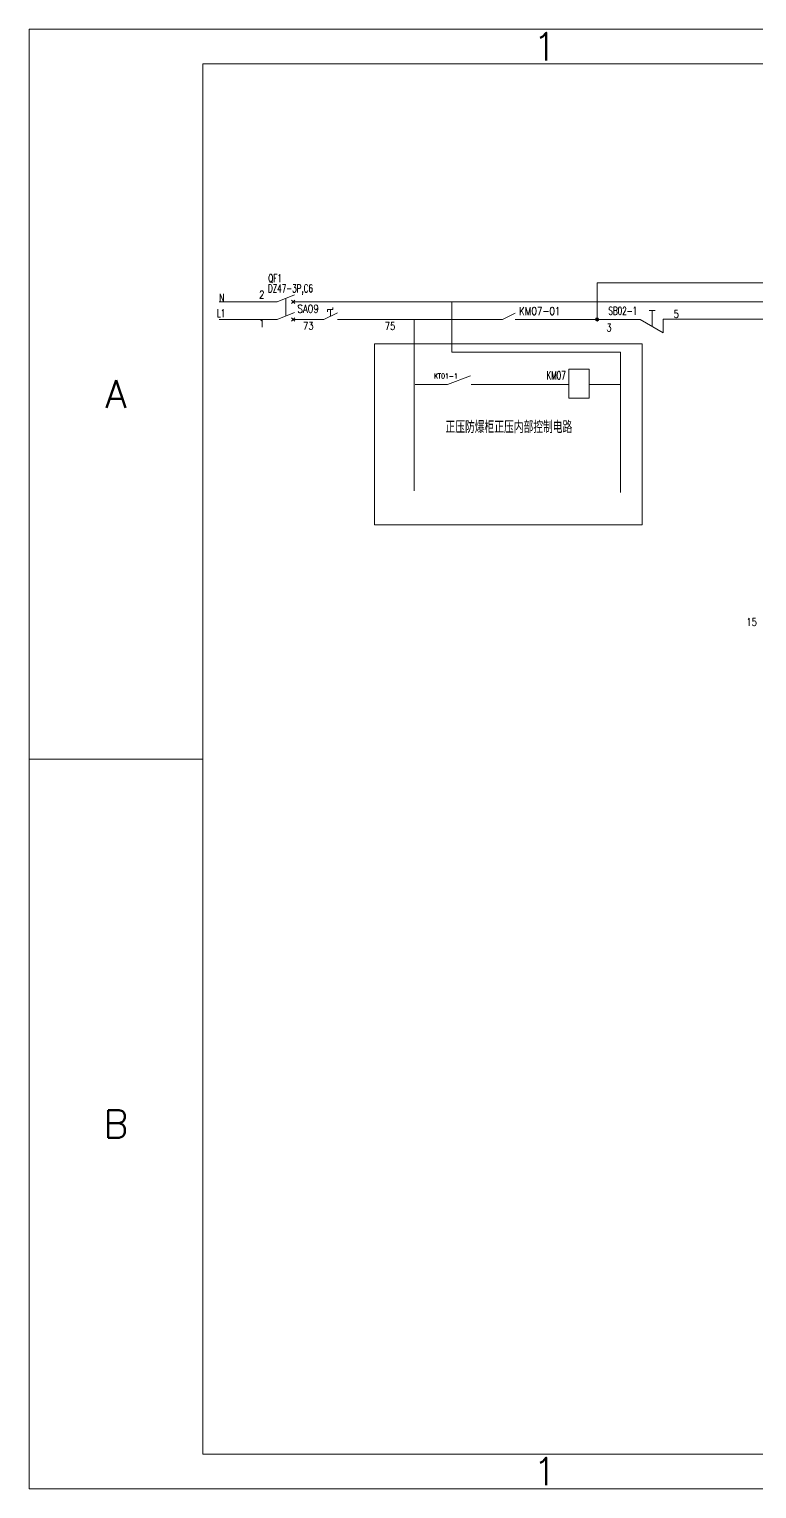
# Model space of a CAD drawing. Extents: x 203679 to 214036, y 136691 to 148845.
# Drawn here: x 209161 to 210880, y 145397 to 148845 of the extents above; entities that cross this region are included whole.
import ezdxf
from ezdxf.enums import TextEntityAlignment as Align

# ---------------------------------------------------------------- set-up
doc = ezdxf.new("R2010")
doc.units = 0
doc.header["$LTSCALE"] = 10
doc.layers.get('0').update_dxf_attribs({"linetype": 'CONTINUOUS'})
for name, color, linetype in [('1轮廓实线层', 7, 'CONTINUOUS'), ('2细线层', 4, 'CONTINUOUS'), ('6文字层', 3, 'CONTINUOUS')]:
    doc.layers.add(name, color=color, linetype=linetype)
doc.layers.add('′ÖêμÏß', color=7, linetype='CONTINUOUS', lineweight=50)
doc.styles.add('PC_TEXTSTYLE', font='romans.shx', dxfattribs={"width": 0.8, "bigfont": 'hzfs.shx'})

msp = doc.modelspace()

# ---------------------------------------------------------------- hatches: boundary and pattern name
at = {"layer": '1轮廓实线层', "linetype": 'ByBlock', "lineweight": 13}
msp.add_hatch(color=0, dxfattribs=at).paths.add_polyline_path([(210506.2, 148159), (210506.15, 148159.6), (210506.01, 148160.2), (210505.77, 148160.76), (210505.45, 148161.28), (210505.06, 148161.75), (210504.59, 148162.14), (210504.07, 148162.46), (210503.51, 148162.69), (210502.92, 148162.84), (210502.31, 148162.88), (210501.7, 148162.84), (210501.11, 148162.69), (210500.54, 148162.46), (210500.02, 148162.14), (210499.56, 148161.75), (210499.16, 148161.28), (210498.85, 148160.76), (210498.61, 148160.2), (210498.47, 148159.6), (210498.42, 148159), (210498.47, 148158.39), (210498.61, 148157.79), (210498.85, 148157.23), (210499.16, 148156.71), (210499.56, 148156.25), (210500.02, 148155.85), (210500.54, 148155.53), (210501.11, 148155.3), (210501.7, 148155.16), (210502.31, 148155.11), (210502.92, 148155.16), (210503.51, 148155.3), (210504.07, 148155.53), (210504.59, 148155.85), (210505.06, 148156.25), (210505.45, 148156.71), (210505.77, 148157.23), (210506.01, 148157.79), (210506.15, 148158.39)], flags=0)
msp.add_hatch(color=0, dxfattribs=at).paths.add_polyline_path([(210506.2, 148159), (210506.15, 148159.6), (210506.01, 148160.2), (210505.77, 148160.76), (210505.45, 148161.28), (210505.06, 148161.75), (210504.59, 148162.14), (210504.07, 148162.46), (210503.51, 148162.69), (210502.92, 148162.84), (210502.31, 148162.88), (210501.7, 148162.84), (210501.11, 148162.69), (210500.54, 148162.46), (210500.02, 148162.14), (210499.56, 148161.75), (210499.16, 148161.28), (210498.85, 148160.76), (210498.61, 148160.2), (210498.47, 148159.6), (210498.42, 148159), (210498.47, 148158.39), (210498.61, 148157.79), (210498.85, 148157.23), (210499.16, 148156.71), (210499.56, 148156.25), (210500.02, 148155.85), (210500.54, 148155.53), (210501.11, 148155.3), (210501.7, 148155.16), (210502.31, 148155.11), (210502.92, 148155.16), (210503.51, 148155.3), (210504.07, 148155.53), (210504.59, 148155.85), (210505.06, 148156.25), (210505.45, 148156.71), (210505.77, 148157.23), (210506.01, 148157.79), (210506.15, 148158.39)], flags=0)

# ---------------------------------------------------------------- linework, layer by layer
at = {"color": 0, "linetype": 'ByBlock', "lineweight": 13}
for p, q in [((210502.31, 148159), (210502.31, 148245.63)), ((210502.31, 148245.63), (213236.96, 148245.63)), ((209766.94, 148209.06), (209766.94, 148167.33)), ((209780.54, 148204.73), (209788.45, 148196.83)), ((209788.45, 148204.73), (209780.54, 148196.83)), ((209746.5, 148200.81), (209609.66, 148200.81)), ((209784.5, 148200.78), (210282.73, 148200.79)), ((209856.67, 148159.06), (209888.98, 148174.71)), ((209878.15, 148182.48), (209865.25, 148182.48)), ((209865.25, 148182.48), (209865.25, 148177.21)), ((209872.14, 148182.48), (209872.14, 148166.29)), ((209878.15, 148182.48), (209878.15, 148187.25)), ((210158.75, 148200.32), (210158.75, 148081.5)), ((210279.13, 148159.06), (210308.64, 148174.16)), ((210282.73, 148200.79), (210959.96, 148200.79)), ((210625.37, 148180.1), (210639.88, 148180.1)), ((210632.75, 148143.15), (210632.75, 148179.74)), ((209746.5, 148159.08), (209609.66, 148159.08)), ((209780.57, 148163.01), (209788.47, 148155.1)), ((209788.47, 148163.01), (209780.57, 148155.1)), ((209784.52, 148159.06), (209856.67, 148159.06)), ((209888.98, 148159.06), (210279.13, 148159.06)), ((210070.41, 148159.58), (210070.41, 147753.91)), ((210308.64, 148158.72), (210604.42, 148158.72)), ((211999.54, 148159.09), (210658.79, 148159.43)), ((210158.75, 148081.5), (210557.96, 148081.5)), ((210557.96, 148081.5), (210557.96, 147750.51)), ((210072.11, 148005.12), (210148.56, 148005.12)), ((210148.56, 148005.12), (210202.92, 148025.49)), ((210204.46, 148005.12), (210435.38, 148005.26)), ((210483.59, 148005.26), (210557.8, 148005.26))]:
    msp.add_line(p, q, dxfattribs=at)
for points in [[(210609.05, 148101.31), (209976.05, 148101.31), (209976.05, 147674.21), (210609.05, 147674.21)], [(210435.38, 147973.28), (210435.38, 148041.32), (210483.59, 148041.32), (210483.59, 147973.28)]]:
    msp.add_lwpolyline(points, close=True, dxfattribs=at)
at = {"layer": '1轮廓实线层', "color": 0, "linetype": 'ByBlock', "lineweight": 13}
for p, q in [((209570.96, 145479.26), (209570.96, 148762.46)), ((213954.03, 148762.46), (209570.96, 148762.46)), ((209746.5, 148200.81), (209787.37, 148217.31)), ((209746.5, 148159.08), (209787.37, 148175.58)), ((210604.42, 148158.72), (210658.79, 148127.62)), ((210658.79, 148159.46), (210658.79, 148127.62)), ((209570.96, 145479.26), (213954.03, 145479.26))]:
    msp.add_line(p, q, dxfattribs=at)
msp.add_circle((210502.31, 148159), 3.89, dxfattribs=at)
msp.add_circle((210502.31, 148159), 3.89, dxfattribs=at)
at = {"layer": '2细线层', "color": 0, "linetype": 'ByBlock', "lineweight": 13}
for p, q in [((209160.56, 145397.18), (209160.56, 148844.54)), ((214036.11, 148844.54), (209160.56, 148844.54)), ((209160.56, 148844.54), (209160.56, 148762.46)), ((209160.56, 147120.86), (209570.96, 147120.86)), ((209160.56, 145397.18), (214036.11, 145397.18))]:
    msp.add_line(p, q, dxfattribs=at)

# ---------------------------------------------------------------- texts
at = {"color": 0, "linetype": 'ByBlock', "lineweight": 13, "style": 'PC_TEXTSTYLE', "width": 0.66}
msp.add_text('KM07', height=18.9, dxfattribs=at).set_placement((210382.67, 148017.57))
at = {"color": 0, "linetype": 'ByBlock', "lineweight": 13, "attachment_point": 1, "style": 'PC_TEXTSTYLE'}
for s, insert, char_height, width in [('KT01-1', (210116.93, 148031.46), 12, 59.7959), ('正压防爆柜正压内部控制电路', (210144.23, 147919.27), 28.8, 413.7327)]:
    msp.add_mtext(s, dxfattribs=dict(at, insert=insert, char_height=char_height, width=width))
at = {"layer": '6文字层', "color": 0, "linetype": 'ByBlock', "lineweight": 13, "style": 'PC_TEXTSTYLE'}
for s, p in [('1', (210379.45, 148803.5)), ('A', (209365.76, 147982.7)), ('B', (209365.76, 146259.02)), ('1', (210379.45, 145438.22))]:
    msp.add_text(s, height=65.66, dxfattribs=at).set_placement(p, align=Align.MIDDLE)
at = {"layer": '6文字层', "color": 0, "linetype": 'ByBlock', "lineweight": 13, "style": 'PC_TEXTSTYLE', "width": 0.66}
for s, p in [('DZ47-3P,C6', (209724.71, 148222.97)), ('QF1', (209725.42, 148246.97)), ('N', (209609.66, 148200.81)), ('L1', (209604.2, 148164.26)), ('SB02-1', (210529.08, 148170.06))]:
    msp.add_text(s, height=18.9, dxfattribs=at).set_placement(p)
at = {"layer": '6文字层', "color": 0, "linetype": 'ByBlock', "lineweight": 13, "char_height": 18.9, "width": 38.6048, "attachment_point": 1, "style": 'PC_TEXTSTYLE'}
for s, insert in [('SA09', (209794.27, 148193.72)), ('KM07-01', (210317.9, 148188.35))]:
    msp.add_mtext(s, dxfattribs=dict(at, insert=insert))
at = {"layer": '′ÖêμÏß', "color": 0, "linetype": 'ByBlock', "lineweight": 13, "char_height": 18, "attachment_point": 1, "style": 'PC_TEXTSTYLE'}
for s, insert, width in [('2', (209704.04, 148226.76), 102.7965), ('5', (210683.26, 148180.73), 139.3003), ('1', (209704.04, 148159.08), 299.4126), ('73', (209807.81, 148152.91), 54.122), ('75', (210000.91, 148152.53), 54.122), ('3', (210524.49, 148148.81), 54.122), ('15', (210855.22, 147453.49), 61.4605)]:
    msp.add_mtext(s, dxfattribs=dict(at, insert=insert, width=width))

doc.saveas('drawing.dxf')
